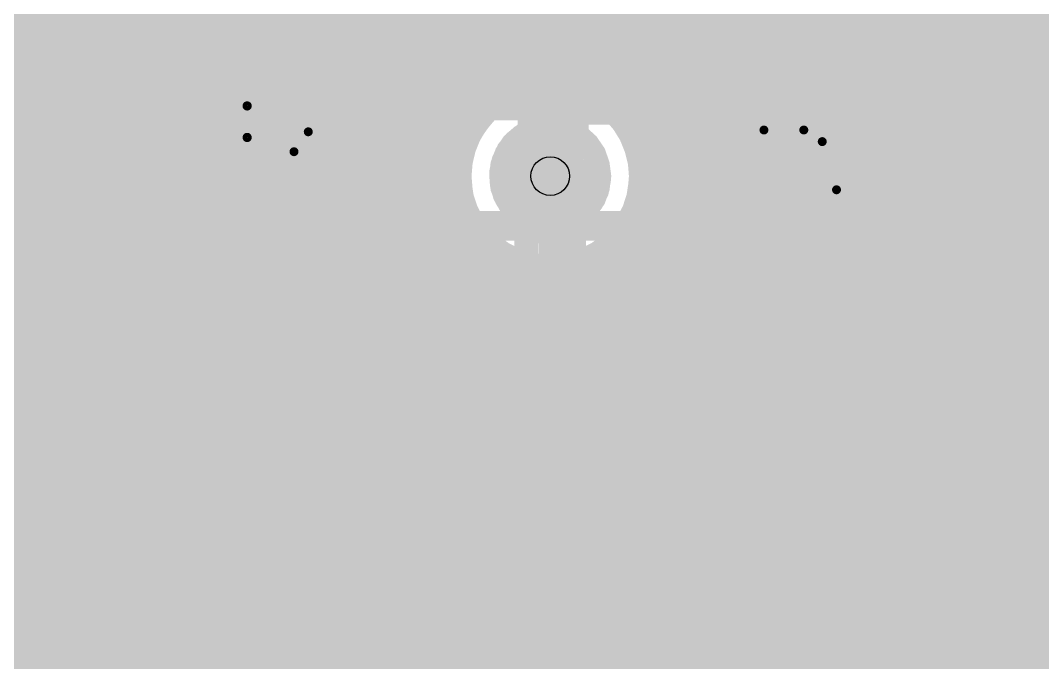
# Model space of a CAD drawing. Extents: x 0 to 1.5, y 0 to 3.74.
# Drawn here: x 0.8357 to 1.1793, y 2.5687 to 2.7847 of the extents above; entities that cross this region are included whole.
import ezdxf

# ---------------------------------------------------------------- set-up
doc = ezdxf.new("R2010")
doc.units = 0
for name, color, linetype in [('Bottom', 6, 'CONTINUOUS'), ('Drill_Bottom', 8, 'CONTINUOUS'), ('Drill_Top', 7, 'CONTINUOUS'), ('Edge_Bottom', 17, 'CONTINUOUS'), ('Edge_Top', 16, 'CONTINUOUS'), ('Top', 5, 'CONTINUOUS'), ('Top_Mask', 3, 'CONTINUOUS'), ('Top_Paste', 4, 'CONTINUOUS'), ('Top_Silk', 2, 'CONTINUOUS')]:
    doc.layers.add(name, color=color, linetype=linetype)

msp = doc.modelspace()

# ---------------------------------------------------------------- linework, layer by layer
at = {"layer": 'Bottom', "linetype": 'CONTINUOUS'}
for points, const_width in [([(1.0452, 2.9518), (1.0453, 2.7552)], 0.025), ([(1.0147, 2.9518), (1.0147, 2.7333)], 0.008), ([(0.9843, 2.7578), (0.9843, 2.9392)], 0.025), ([(0.5431, 2.7774), (0.9817, 2.7774)], 0.025), ([(1.0477, 2.7774), (1.2052, 2.7774)], 0.025), ([(0.9805, 2.7527), (0.9843, 2.7578)], 0.025), ([(1.0453, 2.7552), (1.0485, 2.75)], 0.025), ([(0.568, 2.7525), (0.9779, 2.7525)], 0.025), ([(0.9777, 2.7472), (0.9805, 2.7527)], 0.025), ([(1.0496, 2.7525), (1.2052, 2.7525)], 0.025), ([(0.9758, 2.7414), (0.9777, 2.7472)], 0.025), ([(1.0485, 2.75), (1.0508, 2.7443)], 0.025), ([(1.0508, 2.7443), (1.0523, 2.7384)], 0.025), ([(0.9749, 2.7353), (0.9758, 2.7414)], 0.025), ([(1.0523, 2.7384), (1.0528, 2.7323)], 0.025), ([(0.9749, 2.7292), (0.9749, 2.7353)], 0.025), ([(1.0528, 2.7323), (1.0526, 2.7292)], 0.025), ([(0.5928, 2.7276), (0.9726, 2.7276)], 0.025), ([(0.9758, 2.7232), (0.9749, 2.7292)], 0.025), ([(1.0526, 2.7292), (1.0517, 2.7232)], 0.025), ([(1.055, 2.7276), (1.2052, 2.7276)], 0.025), ([(0.9777, 2.7174), (0.9758, 2.7232)], 0.025), ([(1.0147, 2.7333), (1.0138, 2.7323)], 0.008), ([(1.0517, 2.7232), (1.0498, 2.7174)], 0.025), ([(0.9805, 2.7119), (0.9777, 2.7174)], 0.025), ([(1.0498, 2.7174), (1.047, 2.7119)], 0.025), ([(0.9841, 2.707), (0.9805, 2.7119)], 0.025), ([(1.047, 2.7119), (1.0434, 2.707)], 0.025), ([(0.9884, 2.7026), (0.9841, 2.707)], 0.025), ([(1.0434, 2.707), (1.0391, 2.7026)], 0.025), ([(0.6177, 2.7027), (0.9858, 2.7027)], 0.025), ([(0.9934, 2.699), (0.9884, 2.7026)], 0.025), ([(1.0391, 2.7026), (1.0341, 2.699)], 0.025), ([(1.0417, 2.7027), (1.2052, 2.7027)], 0.025), ([(0.9988, 2.6963), (0.9934, 2.699)], 0.025), ([(1.0341, 2.699), (1.0287, 2.6963)], 0.025), ([(1.0047, 2.6944), (0.9988, 2.6963)], 0.025), ([(1.0287, 2.6963), (1.0229, 2.6944)], 0.025), ([(1.0107, 2.6934), (1.0047, 2.6944)], 0.025), ([(1.0168, 2.6934), (1.0107, 2.6934)], 0.025), ([(1.0229, 2.6944), (1.0168, 2.6934)], 0.025), ([(0.6426, 2.6779), (1.2052, 2.6779)], 0.025), ([(0.6674, 2.653), (1.2052, 2.653)], 0.025), ([(0.6912, 2.6281), (1.2052, 2.6281)], 0.025), ([(0.6985, 2.6033), (1.2052, 2.6033)], 0.025), ([(0.6985, 2.5784), (1.2052, 2.5784)], 0.025)]:
    msp.add_lwpolyline(points, dxfattribs=dict(at, const_width=const_width))
for points, const_width in [([(1.0622, 2.793, 1), (1.0497, 2.793, 1), (1.0622, 2.793, 1)], 0.0125), ([(1.1042, 2.793, 1), (1.0917, 2.793, 1), (1.1042, 2.793, 1)], 0.0125), ([(1.1452, 2.793, 1), (1.1327, 2.793, 1), (1.1452, 2.793, 1)], 0.0125), ([(0.978, 2.7578, 1), (0.9905, 2.7578, 1), (0.978, 2.7578, 1)], 0.0125), ([(0.978, 2.7578, 1), (0.9905, 2.7578, 1), (0.978, 2.7578, 1)], 0.0125), ([(1.0391, 2.7552, 1), (1.0516, 2.7552, 1), (1.0391, 2.7552, 1)], 0.0125), ([(1.0391, 2.7552, 1), (1.0516, 2.7552, 1), (1.0391, 2.7552, 1)], 0.0125), ([(0.9743, 2.7527, 1), (0.9868, 2.7527, 1), (0.9743, 2.7527, 1)], 0.0125), ([(0.9743, 2.7527, 1), (0.9868, 2.7527, 1), (0.9743, 2.7527, 1)], 0.0125), ([(0.9715, 2.7472, 1), (0.984, 2.7472, 1), (0.9715, 2.7472, 1)], 0.0125), ([(0.9715, 2.7472, 1), (0.984, 2.7472, 1), (0.9715, 2.7472, 1)], 0.0125), ([(1.0423, 2.75, 1), (1.0548, 2.75, 1), (1.0423, 2.75, 1)], 0.0125), ([(1.0423, 2.75, 1), (1.0548, 2.75, 1), (1.0423, 2.75, 1)], 0.0125), ([(1.0446, 2.7443, 1), (1.0571, 2.7443, 1), (1.0446, 2.7443, 1)], 0.0125), ([(1.0446, 2.7443, 1), (1.0571, 2.7443, 1), (1.0446, 2.7443, 1)], 0.0125), ([(0.9696, 2.7414, 1), (0.9821, 2.7414, 1), (0.9696, 2.7414, 1)], 0.0125), ([(0.9696, 2.7414, 1), (0.9821, 2.7414, 1), (0.9696, 2.7414, 1)], 0.0125), ([(1.046, 2.7384, 1), (1.0585, 2.7384, 1), (1.046, 2.7384, 1)], 0.0125), ([(1.046, 2.7384, 1), (1.0585, 2.7384, 1), (1.046, 2.7384, 1)], 0.0125), ([(0.9686, 2.7353, 1), (0.9811, 2.7353, 1), (0.9686, 2.7353, 1)], 0.0125), ([(0.9686, 2.7353, 1), (0.9811, 2.7353, 1), (0.9686, 2.7353, 1)], 0.0125), ([(1.02, 2.7323, 1), (1.0075, 2.7323, 1), (1.02, 2.7323, 1)], 0.0125), ([(1.0465, 2.7323, 1), (1.059, 2.7323, 1), (1.0465, 2.7323, 1)], 0.0125), ([(1.0465, 2.7323, 1), (1.059, 2.7323, 1), (1.0465, 2.7323, 1)], 0.0125), ([(0.9686, 2.7292, 1), (0.9811, 2.7292, 1), (0.9686, 2.7292, 1)], 0.0125), ([(0.9686, 2.7292, 1), (0.9811, 2.7292, 1), (0.9686, 2.7292, 1)], 0.0125), ([(1.0464, 2.7292, 1), (1.0589, 2.7292, 1), (1.0464, 2.7292, 1)], 0.0125), ([(1.0464, 2.7292, 1), (1.0589, 2.7292, 1), (1.0464, 2.7292, 1)], 0.0125), ([(0.9696, 2.7232, 1), (0.9821, 2.7232, 1), (0.9696, 2.7232, 1)], 0.0125), ([(0.9696, 2.7232, 1), (0.9821, 2.7232, 1), (0.9696, 2.7232, 1)], 0.0125), ([(1.0118, 2.7323, 1), (1.0158, 2.7323, 1), (1.0118, 2.7323, 1)], 0.004), ([(1.0127, 2.7333, 1), (1.0167, 2.7333, 1), (1.0127, 2.7333, 1)], 0.004), ([(1.0127, 2.7333, 1), (1.0167, 2.7333, 1), (1.0127, 2.7333, 1)], 0.004), ([(1.0454, 2.7232, 1), (1.0579, 2.7232, 1), (1.0454, 2.7232, 1)], 0.0125), ([(1.0454, 2.7232, 1), (1.0579, 2.7232, 1), (1.0454, 2.7232, 1)], 0.0125), ([(0.9715, 2.7174, 1), (0.984, 2.7174, 1), (0.9715, 2.7174, 1)], 0.0125), ([(0.9715, 2.7174, 1), (0.984, 2.7174, 1), (0.9715, 2.7174, 1)], 0.0125), ([(1.0435, 2.7174, 1), (1.056, 2.7174, 1), (1.0435, 2.7174, 1)], 0.0125), ([(1.0435, 2.7174, 1), (1.056, 2.7174, 1), (1.0435, 2.7174, 1)], 0.0125), ([(0.9743, 2.7119, 1), (0.9868, 2.7119, 1), (0.9743, 2.7119, 1)], 0.0125), ([(0.9743, 2.7119, 1), (0.9868, 2.7119, 1), (0.9743, 2.7119, 1)], 0.0125), ([(1.0408, 2.7119, 1), (1.0533, 2.7119, 1), (1.0408, 2.7119, 1)], 0.0125), ([(1.0408, 2.7119, 1), (1.0533, 2.7119, 1), (1.0408, 2.7119, 1)], 0.0125), ([(0.9779, 2.707, 1), (0.9904, 2.707, 1), (0.9779, 2.707, 1)], 0.0125), ([(0.9779, 2.707, 1), (0.9904, 2.707, 1), (0.9779, 2.707, 1)], 0.0125), ([(1.0372, 2.707, 1), (1.0497, 2.707, 1), (1.0372, 2.707, 1)], 0.0125), ([(1.0372, 2.707, 1), (1.0497, 2.707, 1), (1.0372, 2.707, 1)], 0.0125), ([(0.9822, 2.7026, 1), (0.9947, 2.7026, 1), (0.9822, 2.7026, 1)], 0.0125), ([(0.9822, 2.7026, 1), (0.9947, 2.7026, 1), (0.9822, 2.7026, 1)], 0.0125), ([(1.0328, 2.7026, 1), (1.0453, 2.7026, 1), (1.0328, 2.7026, 1)], 0.0125), ([(1.0328, 2.7026, 1), (1.0453, 2.7026, 1), (1.0328, 2.7026, 1)], 0.0125), ([(0.9871, 2.699, 1), (0.9996, 2.699, 1), (0.9871, 2.699, 1)], 0.0125), ([(0.9871, 2.699, 1), (0.9996, 2.699, 1), (0.9871, 2.699, 1)], 0.0125), ([(1.0279, 2.699, 1), (1.0404, 2.699, 1), (1.0279, 2.699, 1)], 0.0125), ([(1.0279, 2.699, 1), (1.0404, 2.699, 1), (1.0279, 2.699, 1)], 0.0125), ([(0.9926, 2.6963, 1), (1.0051, 2.6963, 1), (0.9926, 2.6963, 1)], 0.0125), ([(0.9926, 2.6963, 1), (1.0051, 2.6963, 1), (0.9926, 2.6963, 1)], 0.0125), ([(1.0224, 2.6963, 1), (1.0349, 2.6963, 1), (1.0224, 2.6963, 1)], 0.0125), ([(1.0224, 2.6963, 1), (1.0349, 2.6963, 1), (1.0224, 2.6963, 1)], 0.0125), ([(0.9984, 2.6944, 1), (1.0109, 2.6944, 1), (0.9984, 2.6944, 1)], 0.0125), ([(0.9984, 2.6944, 1), (1.0109, 2.6944, 1), (0.9984, 2.6944, 1)], 0.0125), ([(1.0045, 2.6934, 1), (1.017, 2.6934, 1), (1.0045, 2.6934, 1)], 0.0125), ([(1.0045, 2.6934, 1), (1.017, 2.6934, 1), (1.0045, 2.6934, 1)], 0.0125), ([(1.0106, 2.6934, 1), (1.0231, 2.6934, 1), (1.0106, 2.6934, 1)], 0.0125), ([(1.0106, 2.6934, 1), (1.0231, 2.6934, 1), (1.0106, 2.6934, 1)], 0.0125), ([(1.0166, 2.6944, 1), (1.0291, 2.6944, 1), (1.0166, 2.6944, 1)], 0.0125), ([(1.0166, 2.6944, 1), (1.0291, 2.6944, 1), (1.0166, 2.6944, 1)], 0.0125)]:
    msp.add_lwpolyline(points, format="xyb", dxfattribs=dict(at, const_width=const_width))
at = {"layer": 'Drill_Bottom'}
msp.add_circle((1.0138, 2.7323), 0.0065, dxfattribs=at)
at = {"layer": 'Drill_Top'}
msp.add_circle((1.0138, 2.7323), 0.0065, dxfattribs=at)
at = {"layer": 'Edge_Bottom', "linetype": 'CONTINUOUS', "const_width": 0.008}
for points in [[(1.0226, 2.953), (1.0227, 2.9145), (1.0227, 2.7461), (1.0263, 2.743), (1.0285, 2.7398), (1.0298, 2.7361), (1.0303, 2.7323), (1.0302, 2.731)], [(1.0302, 2.731), (1.0295, 2.7272), (1.0278, 2.7237), (1.0254, 2.7206), (1.0224, 2.7182), (1.0189, 2.7166), (1.0151, 2.7158), (1.0112, 2.716), (1.0075, 2.717), (1.0041, 2.7189), (1.0012, 2.7216), (0.9991, 2.7248), (0.9977, 2.7284), (0.9973, 2.7323), (0.9977, 2.7361), (0.9991, 2.7398), (1.0012, 2.743), (1.0041, 2.7456), (1.0068, 2.7472), (1.0068, 2.9486)], [(1.0724, 2.7917), (1.0717, 2.7879), (1.0701, 2.7844), (1.0677, 2.7813), (1.0646, 2.7789), (1.0611, 2.7773), (1.0573, 2.7766), (1.0534, 2.7767), (1.0497, 2.7778), (1.0463, 2.7797), (1.0435, 2.7823), (1.0413, 2.7855), (1.04, 2.7891)], [(1.1144, 2.7917), (1.1137, 2.7879), (1.1121, 2.7844), (1.1097, 2.7813), (1.1066, 2.7789), (1.1031, 2.7773), (1.0993, 2.7766), (1.0954, 2.7767), (1.0917, 2.7778), (1.0883, 2.7797), (1.0855, 2.7823), (1.0833, 2.7855), (1.082, 2.7891)], [(1.1554, 2.7917), (1.1547, 2.7879), (1.1531, 2.7844), (1.1507, 2.7813), (1.1476, 2.7789), (1.1441, 2.7773), (1.1403, 2.7766), (1.1364, 2.7767), (1.1327, 2.7778), (1.1293, 2.7797), (1.1265, 2.7823), (1.1243, 2.7855), (1.123, 2.7891)]]:
    msp.add_lwpolyline(points, dxfattribs=at)
at = {"layer": 'Edge_Top', "linetype": 'CONTINUOUS', "const_width": 0.008}
for points in [[(1.1609, 2.885), (1.1609, 2.7718), (1.0348, 2.7718), (1.0348, 2.9105)], [(0.8966, 2.8147), (0.9387, 2.8147), (0.9387, 2.7634), (0.8913, 2.7634), (0.8913, 2.8147), (0.8966, 2.8147)], [(0.9633, 2.8005), (1.0074, 2.8005), (1.0074, 2.7807), (0.958, 2.7807), (0.958, 2.8005), (0.9633, 2.8005)], [(0.7682, 2.7913), (0.8771, 2.7913), (0.8771, 2.7203), (0.7629, 2.7203), (0.7629, 2.7913), (0.7682, 2.7913)], [(0.9633, 2.7749), (1.0074, 2.7749), (1.0074, 2.7551), (0.958, 2.7551), (0.958, 2.7749), (0.9633, 2.7749)], [(0.8479, 2.6775), (0.9214, 2.6775), (0.9214, 2.662), (0.9609, 2.6619), (0.9655, 2.661), (0.9698, 2.659), (0.9735, 2.6561), (0.9783, 2.6513), (0.9783, 2.7038), (1.0057, 2.7038), (1.0058, 2.718), (1.0031, 2.7197), (1.0004, 2.7226), (0.9985, 2.726), (0.9975, 2.7297), (0.9973, 2.7336), (0.9981, 2.7374), (0.9997, 2.7409), (1.0021, 2.7439), (1.0051, 2.7463), (1.0087, 2.748), (1.0125, 2.7487), (1.0163, 2.7486), (1.0201, 2.7475), (1.0235, 2.7456), (1.0263, 2.743), (1.0285, 2.7398), (1.0298, 2.7361), (1.0303, 2.7323), (1.0298, 2.7284), (1.0285, 2.7248), (1.0263, 2.7216), (1.0235, 2.7189), (1.0218, 2.7179), (1.0218, 2.7038), (1.0493, 2.7038), (1.0493, 2.4714)], [(1.2304, 2.7038), (1.2343, 2.7038), (1.2343, 2.4714), (1.1633, 2.4714), (1.1633, 2.4759), (1.1595, 2.4758), (1.1595, 2.7082), (1.2305, 2.7082), (1.2305, 2.7037), (1.2304, 2.7038)], [(0.5237, 2.662), (0.6465, 2.662), (0.6466, 2.6775), (0.7254, 2.6775), (0.7254, 2.662), (0.7454, 2.662), (0.7456, 2.6775), (0.8244, 2.6775), (0.8244, 2.662), (0.8424, 2.662), (0.8426, 2.6775), (0.8479, 2.6775)], [(0.9783, 2.4714), (0.9783, 2.5948), (0.951, 2.6221), (0.9216, 2.622), (0.9214, 2.6065), (0.8426, 2.6065), (0.8426, 2.622), (0.8246, 2.622), (0.8244, 2.6065), (0.7456, 2.6065), (0.7456, 2.622), (0.7256, 2.622), (0.7254, 2.6065), (0.6466, 2.6065), (0.6466, 2.622), (0.5139, 2.6221)], [(0.8479, 2.5673), (0.9214, 2.5673), (0.9214, 2.4963), (0.8426, 2.4963), (0.8426, 2.5673), (0.8479, 2.5673)]]:
    msp.add_lwpolyline(points, dxfattribs=at)
at = {"layer": 'Top', "linetype": 'CONTINUOUS'}
for points, const_width in [([(1.0298, 2.8135), (1.0298, 2.7838)], 0.025), ([(1.1565, 2.7654), (1.1566, 2.8021)], 0.025), ([(0.8858, 2.796), (0.8814, 2.8004)], 0.025), ([(0.8911, 2.7928), (0.8858, 2.796)], 0.025), ([(0.8971, 2.791), (0.8911, 2.7928)], 0.025), ([(0.9352, 2.7895), (0.8971, 2.791)], 0.025), ([(0.9355, 2.7838), (0.9352, 2.7895)], 0.025), ([(1.0298, 2.7838), (0.9355, 2.7838)], 0.025), ([(0.4437, 2.7764), (1.154, 2.7764)], 0.025), ([(1.0077, 2.7708), (1.0138, 2.7713)], 0.025), ([(1.0138, 2.7713), (1.0199, 2.7708)], 0.025), ([(0.9961, 2.767), (1.0017, 2.7694)], 0.025), ([(1.0017, 2.7694), (1.0077, 2.7708)], 0.025), ([(1.0199, 2.7708), (1.0258, 2.7694)], 0.025), ([(1.0258, 2.7694), (1.0315, 2.767)], 0.025), ([(0.9908, 2.7638), (0.9961, 2.767)], 0.025), ([(1.0315, 2.767), (1.0367, 2.7638)], 0.025), ([(1.1292, 2.7265), (1.1565, 2.7654)], 0.025), ([(0.9862, 2.7599), (0.9908, 2.7638)], 0.025), ([(1.0367, 2.7638), (1.0413, 2.7599)], 0.025), ([(0.9822, 2.7552), (0.9862, 2.7599)], 0.025), ([(1.0413, 2.7599), (1.0453, 2.7552)], 0.025), ([(0.979, 2.75), (0.9822, 2.7552)], 0.025), ([(1.0453, 2.7552), (1.0485, 2.75)], 0.025), ([(0.4685, 2.7515), (0.9773, 2.7515)], 0.025), ([(1.0502, 2.7515), (1.1442, 2.7515)], 0.025), ([(1.1941, 2.7513), (1.1645, 2.709)], 0.025), ([(0.9767, 2.7443), (0.979, 2.75)], 0.025), ([(1.0485, 2.75), (1.0508, 2.7443)], 0.025), ([(0.9753, 2.7384), (0.9767, 2.7443)], 0.025), ([(1.0508, 2.7443), (1.0523, 2.7384)], 0.025), ([(0.9748, 2.7323), (0.9753, 2.7384)], 0.025), ([(1.0523, 2.7384), (1.0528, 2.7323)], 0.025), ([(1.1872, 2.7378), (1.2223, 2.7378)], 0.025), ([(0.9753, 2.7263), (0.9748, 2.7323)], 0.025), ([(1.0528, 2.7323), (1.0523, 2.7263)], 0.025), ([(0.4934, 2.7266), (0.9727, 2.7266)], 0.025), ([(1.0549, 2.7266), (1.1268, 2.7266)], 0.025), ([(1.1268, 2.7212), (1.1292, 2.7265)], 0.025), ([(0.9558, 2.6845), (0.9558, 2.7263)], 0.025), ([(0.9558, 2.7263), (0.9753, 2.7263)], 0.025), ([(1.0138, 2.5876), (1.0138, 2.7323)], 0.008), ([(1.0523, 2.7263), (1.0718, 2.7263)], 0.025), ([(1.0718, 2.7263), (1.0718, 2.4489)], 0.025), ([(1.1256, 2.7151), (1.1268, 2.7212)], 0.025), ([(1.1255, 2.4775), (1.1256, 2.7151)], 0.025), ([(1.1697, 2.7129), (1.291, 2.7129)], 0.025), ([(1.1645, 2.709), (1.1645, 2.47)], 0.025), ([(0.5183, 2.7017), (0.9533, 2.7017)], 0.025), ([(0.6241, 2.7), (0.8326, 2.7)], 0.025), ([(0.8326, 2.7), (0.9439, 2.7)], 0.025), ([(0.9439, 2.7), (0.9439, 2.6845)], 0.025), ([(1.0743, 2.7017), (1.123, 2.7017)], 0.025), ([(1.167, 2.688), (1.291, 2.688)], 0.025), ([(0.9439, 2.6845), (0.9558, 2.6845)], 0.025), ([(1.0743, 2.6769), (1.123, 2.6769)], 0.025), ([(1.167, 2.6632), (1.2653, 2.6632)], 0.025), ([(1.0743, 2.652), (1.123, 2.652)], 0.025), ([(0.785, 2.642), (0.882, 2.642)], 0.032), ([(0.882, 2.642), (0.882, 2.642)], 0.032), ([(0.882, 2.642), (0.9594, 2.642)], 0.032), ([(0.9594, 2.642), (1.0138, 2.5876)], 0.032), ([(1.167, 2.6383), (1.238, 2.6383)], 0.025), ([(1.0743, 2.6271), (1.123, 2.6271)], 0.025), ([(1.167, 2.6134), (1.2381, 2.6134)], 0.025), ([(1.0743, 2.6023), (1.123, 2.6023)], 0.025), ([(0.9558, 2.5855), (0.9439, 2.5974)], 0.025), ([(0.9439, 2.5974), (0.9439, 2.584)], 0.025), ([(0.9558, 2.4489), (0.9558, 2.5855)], 0.025), ([(1.167, 2.5885), (1.2383, 2.5885)], 0.025), ([(0.9439, 2.584), (0.6241, 2.584)], 0.025), ([(0.512, 2.5774), (0.9533, 2.5774)], 0.025), ([(1.0743, 2.5774), (1.123, 2.5774)], 0.025), ([(1.167, 2.5637), (1.2384, 2.5637)], 0.025)]:
    msp.add_lwpolyline(points, dxfattribs=dict(at, const_width=const_width))
for points, const_width in [([(0.8796, 2.796, 1), (0.8921, 2.796, 1), (0.8796, 2.796, 1)], 0.0125), ([(0.8796, 2.796, 1), (0.8921, 2.796, 1), (0.8796, 2.796, 1)], 0.0125), ([(0.8849, 2.7928, 1), (0.8974, 2.7928, 1), (0.8849, 2.7928, 1)], 0.0125), ([(0.8849, 2.7928, 1), (0.8974, 2.7928, 1), (0.8849, 2.7928, 1)], 0.0125), ([(1.0622, 2.793, 1), (1.0497, 2.793, 1), (1.0622, 2.793, 1)], 0.0125), ([(1.1042, 2.793, 1), (1.0917, 2.793, 1), (1.1042, 2.793, 1)], 0.0125), ([(1.1452, 2.793, 1), (1.1327, 2.793, 1), (1.1452, 2.793, 1)], 0.0125), ([(0.8908, 2.791, 1), (0.9033, 2.791, 1), (0.8908, 2.791, 1)], 0.0125), ([(0.8908, 2.791, 1), (0.9033, 2.791, 1), (0.8908, 2.791, 1)], 0.0125), ([(0.929, 2.7895, 1), (0.9415, 2.7895, 1), (0.929, 2.7895, 1)], 0.0125), ([(0.929, 2.7895, 1), (0.9415, 2.7895, 1), (0.929, 2.7895, 1)], 0.0125), ([(0.9293, 2.7838, 1), (0.9418, 2.7838, 1), (0.9293, 2.7838, 1)], 0.0125), ([(0.9293, 2.7838, 1), (0.9418, 2.7838, 1), (0.9293, 2.7838, 1)], 0.0125), ([(1.0236, 2.7838, 1), (1.0361, 2.7838, 1), (1.0236, 2.7838, 1)], 0.0125), ([(1.0236, 2.7838, 1), (1.0361, 2.7838, 1), (1.0236, 2.7838, 1)], 0.0125), ([(1.0075, 2.7713, 1), (1.02, 2.7713, 1), (1.0075, 2.7713, 1)], 0.0125), ([(1.0075, 2.7713, 1), (1.02, 2.7713, 1), (1.0075, 2.7713, 1)], 0.0125), ([(0.9955, 2.7694, 1), (1.008, 2.7694, 1), (0.9955, 2.7694, 1)], 0.0125), ([(0.9955, 2.7694, 1), (1.008, 2.7694, 1), (0.9955, 2.7694, 1)], 0.0125), ([(1.0014, 2.7708, 1), (1.0139, 2.7708, 1), (1.0014, 2.7708, 1)], 0.0125), ([(1.0014, 2.7708, 1), (1.0139, 2.7708, 1), (1.0014, 2.7708, 1)], 0.0125), ([(1.0136, 2.7708, 1), (1.0261, 2.7708, 1), (1.0136, 2.7708, 1)], 0.0125), ([(1.0136, 2.7708, 1), (1.0261, 2.7708, 1), (1.0136, 2.7708, 1)], 0.0125), ([(1.0196, 2.7694, 1), (1.0321, 2.7694, 1), (1.0196, 2.7694, 1)], 0.0125), ([(1.0196, 2.7694, 1), (1.0321, 2.7694, 1), (1.0196, 2.7694, 1)], 0.0125), ([(0.9898, 2.767, 1), (1.0023, 2.767, 1), (0.9898, 2.767, 1)], 0.0125), ([(0.9898, 2.767, 1), (1.0023, 2.767, 1), (0.9898, 2.767, 1)], 0.0125), ([(1.0252, 2.767, 1), (1.0377, 2.767, 1), (1.0252, 2.767, 1)], 0.0125), ([(1.0252, 2.767, 1), (1.0377, 2.767, 1), (1.0252, 2.767, 1)], 0.0125), ([(1.1503, 2.7654, 1), (1.1628, 2.7654, 1), (1.1503, 2.7654, 1)], 0.0125), ([(1.1503, 2.7654, 1), (1.1628, 2.7654, 1), (1.1503, 2.7654, 1)], 0.0125), ([(0.9846, 2.7638, 1), (0.9971, 2.7638, 1), (0.9846, 2.7638, 1)], 0.0125), ([(0.9846, 2.7638, 1), (0.9971, 2.7638, 1), (0.9846, 2.7638, 1)], 0.0125), ([(1.0304, 2.7638, 1), (1.0429, 2.7638, 1), (1.0304, 2.7638, 1)], 0.0125), ([(1.0304, 2.7638, 1), (1.0429, 2.7638, 1), (1.0304, 2.7638, 1)], 0.0125), ([(0.9799, 2.7599, 1), (0.9924, 2.7599, 1), (0.9799, 2.7599, 1)], 0.0125), ([(0.9799, 2.7599, 1), (0.9924, 2.7599, 1), (0.9799, 2.7599, 1)], 0.0125), ([(1.0351, 2.7599, 1), (1.0476, 2.7599, 1), (1.0351, 2.7599, 1)], 0.0125), ([(1.0351, 2.7599, 1), (1.0476, 2.7599, 1), (1.0351, 2.7599, 1)], 0.0125), ([(0.976, 2.7552, 1), (0.9885, 2.7552, 1), (0.976, 2.7552, 1)], 0.0125), ([(0.976, 2.7552, 1), (0.9885, 2.7552, 1), (0.976, 2.7552, 1)], 0.0125), ([(1.0391, 2.7552, 1), (1.0516, 2.7552, 1), (1.0391, 2.7552, 1)], 0.0125), ([(1.0391, 2.7552, 1), (1.0516, 2.7552, 1), (1.0391, 2.7552, 1)], 0.0125), ([(0.9728, 2.75, 1), (0.9853, 2.75, 1), (0.9728, 2.75, 1)], 0.0125), ([(0.9728, 2.75, 1), (0.9853, 2.75, 1), (0.9728, 2.75, 1)], 0.0125), ([(1.0423, 2.75, 1), (1.0548, 2.75, 1), (1.0423, 2.75, 1)], 0.0125), ([(1.0423, 2.75, 1), (1.0548, 2.75, 1), (1.0423, 2.75, 1)], 0.0125), ([(0.9704, 2.7443, 1), (0.9829, 2.7443, 1), (0.9704, 2.7443, 1)], 0.0125), ([(0.9704, 2.7443, 1), (0.9829, 2.7443, 1), (0.9704, 2.7443, 1)], 0.0125), ([(1.0446, 2.7443, 1), (1.0571, 2.7443, 1), (1.0446, 2.7443, 1)], 0.0125), ([(1.0446, 2.7443, 1), (1.0571, 2.7443, 1), (1.0446, 2.7443, 1)], 0.0125), ([(0.969, 2.7384, 1), (0.9815, 2.7384, 1), (0.969, 2.7384, 1)], 0.0125), ([(0.969, 2.7384, 1), (0.9815, 2.7384, 1), (0.969, 2.7384, 1)], 0.0125), ([(1.046, 2.7384, 1), (1.0585, 2.7384, 1), (1.046, 2.7384, 1)], 0.0125), ([(1.046, 2.7384, 1), (1.0585, 2.7384, 1), (1.046, 2.7384, 1)], 0.0125), ([(0.9685, 2.7323, 1), (0.981, 2.7323, 1), (0.9685, 2.7323, 1)], 0.0125), ([(0.9685, 2.7323, 1), (0.981, 2.7323, 1), (0.9685, 2.7323, 1)], 0.0125), ([(1.02, 2.7323, 1), (1.0075, 2.7323, 1), (1.02, 2.7323, 1)], 0.0125), ([(1.0465, 2.7323, 1), (1.059, 2.7323, 1), (1.0465, 2.7323, 1)], 0.0125), ([(1.0465, 2.7323, 1), (1.059, 2.7323, 1), (1.0465, 2.7323, 1)], 0.0125), ([(1.123, 2.7265, 1), (1.1355, 2.7265, 1), (1.123, 2.7265, 1)], 0.0125), ([(1.123, 2.7265, 1), (1.1355, 2.7265, 1), (1.123, 2.7265, 1)], 0.0125), ([(0.9495, 2.7263, 1), (0.962, 2.7263, 1), (0.9495, 2.7263, 1)], 0.0125), ([(0.9495, 2.7263, 1), (0.962, 2.7263, 1), (0.9495, 2.7263, 1)], 0.0125), ([(0.969, 2.7263, 1), (0.9815, 2.7263, 1), (0.969, 2.7263, 1)], 0.0125), ([(0.969, 2.7263, 1), (0.9815, 2.7263, 1), (0.969, 2.7263, 1)], 0.0125), ([(1.0118, 2.7323, 1), (1.0158, 2.7323, 1), (1.0118, 2.7323, 1)], 0.004), ([(1.046, 2.7263, 1), (1.0585, 2.7263, 1), (1.046, 2.7263, 1)], 0.0125), ([(1.046, 2.7263, 1), (1.0585, 2.7263, 1), (1.046, 2.7263, 1)], 0.0125), ([(1.0655, 2.7263, 1), (1.078, 2.7263, 1), (1.0655, 2.7263, 1)], 0.0125), ([(1.0655, 2.7263, 1), (1.078, 2.7263, 1), (1.0655, 2.7263, 1)], 0.0125), ([(1.1206, 2.7212, 1), (1.1331, 2.7212, 1), (1.1206, 2.7212, 1)], 0.0125), ([(1.1206, 2.7212, 1), (1.1331, 2.7212, 1), (1.1206, 2.7212, 1)], 0.0125), ([(1.1193, 2.7151, 1), (1.1318, 2.7151, 1), (1.1193, 2.7151, 1)], 0.0125), ([(1.1193, 2.7151, 1), (1.1318, 2.7151, 1), (1.1193, 2.7151, 1)], 0.0125), ([(1.1583, 2.709, 1), (1.1708, 2.709, 1), (1.1583, 2.709, 1)], 0.0125), ([(1.1583, 2.709, 1), (1.1708, 2.709, 1), (1.1583, 2.709, 1)], 0.0125), ([(0.8263, 2.7, 1), (0.8388, 2.7, 1), (0.8263, 2.7, 1)], 0.0125), ([(0.8263, 2.7, 1), (0.8388, 2.7, 1), (0.8263, 2.7, 1)], 0.0125), ([(0.9377, 2.7, 1), (0.9502, 2.7, 1), (0.9377, 2.7, 1)], 0.0125), ([(0.9377, 2.7, 1), (0.9502, 2.7, 1), (0.9377, 2.7, 1)], 0.0125), ([(0.9377, 2.6845, 1), (0.9502, 2.6845, 1), (0.9377, 2.6845, 1)], 0.0125), ([(0.9377, 2.6845, 1), (0.9502, 2.6845, 1), (0.9377, 2.6845, 1)], 0.0125), ([(0.9495, 2.6845, 1), (0.962, 2.6845, 1), (0.9495, 2.6845, 1)], 0.0125), ([(0.9495, 2.6845, 1), (0.962, 2.6845, 1), (0.9495, 2.6845, 1)], 0.0125), ([(0.874, 2.642, 1), (0.89, 2.642, 1), (0.874, 2.642, 1)], 0.016), ([(0.874, 2.642, 1), (0.89, 2.642, 1), (0.874, 2.642, 1)], 0.016), ([(0.874, 2.642, 1), (0.89, 2.642, 1), (0.874, 2.642, 1)], 0.016), ([(0.9514, 2.642, 1), (0.9674, 2.642, 1), (0.9514, 2.642, 1)], 0.016), ([(0.9514, 2.642, 1), (0.9674, 2.642, 1), (0.9514, 2.642, 1)], 0.016), ([(0.9377, 2.5974, 1), (0.9502, 2.5974, 1), (0.9377, 2.5974, 1)], 0.0125), ([(0.9377, 2.5974, 1), (0.9502, 2.5974, 1), (0.9377, 2.5974, 1)], 0.0125), ([(1.0058, 2.5876, 1), (1.0218, 2.5876, 1), (1.0058, 2.5876, 1)], 0.016), ([(0.9495, 2.5855, 1), (0.962, 2.5855, 1), (0.9495, 2.5855, 1)], 0.0125), ([(0.9495, 2.5855, 1), (0.962, 2.5855, 1), (0.9495, 2.5855, 1)], 0.0125), ([(0.9377, 2.584, 1), (0.9502, 2.584, 1), (0.9377, 2.584, 1)], 0.0125), ([(0.9377, 2.584, 1), (0.9502, 2.584, 1), (0.9377, 2.584, 1)], 0.0125), ([(1.0118, 2.5876, 1), (1.0158, 2.5876, 1), (1.0118, 2.5876, 1)], 0.004)]:
    msp.add_lwpolyline(points, format="xyb", dxfattribs=dict(at, const_width=const_width))
at = {"layer": 'Top'}
for points in [[(1.0388, 2.9333), (1.1569, 2.9333), (1.0388, 2.7758), (1.1569, 2.7758)], [(0.8953, 2.8107), (0.9347, 2.8107), (0.8953, 2.7674), (0.9347, 2.7674)], [(0.7669, 2.7873), (0.8731, 2.7873), (0.7669, 2.7243), (0.8731, 2.7243)], [(0.962, 2.7709), (1.0034, 2.7709), (0.962, 2.7591), (1.0034, 2.7591)], [(1.1635, 2.7042), (1.2265, 2.7042), (1.1635, 2.4798), (1.2265, 2.4798)], [(0.9823, 2.6998), (1.0453, 2.6998), (0.9823, 2.4754), (1.0453, 2.4754)], [(1.1673, 2.6998), (1.2303, 2.6998), (1.1673, 2.4754), (1.2303, 2.4754)], [(0.8466, 2.6735), (0.9174, 2.6735), (0.8466, 2.6105), (0.9174, 2.6105)]]:
    msp.add_solid(points, dxfattribs=at)
at = {"layer": 'Top_Mask'}
for points in [[(1.0348, 2.9373), (1.1609, 2.9373), (1.0348, 2.7718), (1.1609, 2.7718)], [(0.8913, 2.8147), (0.9387, 2.8147), (0.8913, 2.7634), (0.9387, 2.7634)], [(0.958, 2.8005), (1.0074, 2.8005), (0.958, 2.7807), (1.0074, 2.7807)], [(0.7628, 2.7913), (0.8772, 2.7913), (0.7628, 2.7203), (0.8772, 2.7203)], [(0.958, 2.7749), (1.0074, 2.7749), (0.958, 2.7551), (1.0074, 2.7551)], [(1.1595, 2.7082), (1.2306, 2.7082), (1.1595, 2.4758), (1.2306, 2.4758)], [(0.9783, 2.7038), (1.0493, 2.7038), (0.9783, 2.4714), (1.0493, 2.4714)], [(1.1633, 2.7038), (1.2343, 2.7038), (1.1633, 2.4714), (1.2343, 2.4714)], [(0.8426, 2.6775), (0.9214, 2.6775), (0.8426, 2.6065), (0.9214, 2.6065)]]:
    msp.add_solid(points, dxfattribs=at)
at = {"layer": 'Top_Paste'}
for points in [[(1.0418, 2.9303), (1.1539, 2.9303), (1.0418, 2.7788), (1.1539, 2.7788)], [(0.8983, 2.8077), (0.9317, 2.8077), (0.8983, 2.7704), (0.9317, 2.7704)], [(0.7698, 2.7843), (0.8702, 2.7843), (0.7698, 2.7273), (0.8702, 2.7273)], [(0.965, 2.7679), (1.0004, 2.7679), (0.965, 2.7621), (1.0004, 2.7621)], [(1.1665, 2.7012), (1.2235, 2.7012), (1.1665, 2.4828), (1.2235, 2.4828)], [(0.9853, 2.6968), (1.0423, 2.6968), (0.9853, 2.4784), (1.0423, 2.4784)], [(1.1703, 2.6968), (1.2273, 2.6968), (1.1703, 2.4784), (1.2273, 2.4784)], [(0.8496, 2.6705), (0.9144, 2.6705), (0.8496, 2.6135), (0.9144, 2.6135)]]:
    msp.add_solid(points, dxfattribs=at)
at = {"layer": 'Top_Silk', "linetype": 'CONTINUOUS'}
for points, const_width in [([(1.0103, 2.8546), (1.0103, 2.7546)], 0.01), ([(1.1853, 2.7796), (1.1603, 2.7546)], 0.01), ([(0.9277, 2.7405), (0.9277, 2.7606), (0.9181, 2.7472), (0.9324, 2.7472)], 0.0031), ([(0.9119, 2.7559), (0.911, 2.7578), (0.909, 2.7597), (0.9071, 2.7606), (0.9033, 2.7606), (0.9014, 2.7597), (0.8995, 2.7578), (0.8985, 2.7559), (0.8976, 2.753), (0.8976, 2.7482), (0.8985, 2.7453), (0.8995, 2.7434), (0.9014, 2.7415), (0.9033, 2.7405), (0.9071, 2.7405), (0.909, 2.7415), (0.911, 2.7434), (0.9119, 2.7453)], 0.0031), ([(1.0103, 2.7546), (1.1603, 2.7546)], 0.01), ([(1.0857, 2.7478), (1.0857, 2.7334), (1.0866, 2.7306), (1.0885, 2.7287), (1.0914, 2.7277), (1.0933, 2.7277), (1.0962, 2.7287), (1.0981, 2.7306), (1.0991, 2.7334), (1.0991, 2.7478)], 0.0031), ([(1.1052, 2.7439), (1.1072, 2.7449), (1.11, 2.7478), (1.11, 2.7277)], 0.0031), ([(1.1063, 2.7156), (0.9685, 2.7156)], 0.01), ([(0.9685, 2.4596), (0.9685, 2.7156)], 0.01), ([(1.1063, 2.7156), (1.2441, 2.7156)], 0.01), ([(0.8505, 2.5987), (0.9135, 2.5987)], 0.01), ([(0.8505, 2.5987), (0.8505, 2.5751)], 0.01), ([(0.9135, 2.5987), (0.9135, 2.5751)], 0.01), ([(0.8505, 2.5912), (0.9135, 2.5912)], 0.01)]:
    msp.add_lwpolyline(points, dxfattribs=dict(at, const_width=const_width))
for points, const_width in [([(1.0078, 2.7546, 1), (1.0128, 2.7546, 1), (1.0078, 2.7546, 1)], 0.005), ([(1.0078, 2.7546, 1), (1.0128, 2.7546, 1), (1.0078, 2.7546, 1)], 0.005), ([(1.1578, 2.7546, 1), (1.1628, 2.7546, 1), (1.1578, 2.7546, 1)], 0.005), ([(1.1578, 2.7546, 1), (1.1628, 2.7546, 1), (1.1578, 2.7546, 1)], 0.005), ([(0.9111, 2.7559, 1), (0.9127, 2.7559, 1), (0.9111, 2.7559, 1)], 0.0015), ([(1.0849, 2.7478, 1), (1.0864, 2.7478, 1), (1.0849, 2.7478, 1)], 0.0015), ([(1.0983, 2.7478, 1), (1.0998, 2.7478, 1), (1.0983, 2.7478, 1)], 0.0015), ([(0.9111, 2.7453, 1), (0.9127, 2.7453, 1), (0.9111, 2.7453, 1)], 0.0015), ([(0.9317, 2.7472, 1), (0.9332, 2.7472, 1), (0.9317, 2.7472, 1)], 0.0015), ([(1.1045, 2.7439, 1), (1.106, 2.7439, 1), (1.1045, 2.7439, 1)], 0.0015), ([(0.9269, 2.7405, 1), (0.9284, 2.7405, 1), (0.9269, 2.7405, 1)], 0.0015), ([(1.1093, 2.7277, 1), (1.1108, 2.7277, 1), (1.1093, 2.7277, 1)], 0.0015), ([(0.966, 2.7156, 1), (0.971, 2.7156, 1), (0.966, 2.7156, 1)], 0.005), ([(0.966, 2.7156, 1), (0.971, 2.7156, 1), (0.966, 2.7156, 1)], 0.005), ([(1.1038, 2.7156, 1), (1.1088, 2.7156, 1), (1.1038, 2.7156, 1)], 0.005), ([(1.1038, 2.7156, 1), (1.1088, 2.7156, 1), (1.1038, 2.7156, 1)], 0.005), ([(0.848, 2.5987, 1), (0.853, 2.5987, 1), (0.848, 2.5987, 1)], 0.005), ([(0.848, 2.5987, 1), (0.853, 2.5987, 1), (0.848, 2.5987, 1)], 0.005), ([(0.911, 2.5987, 1), (0.916, 2.5987, 1), (0.911, 2.5987, 1)], 0.005), ([(0.911, 2.5987, 1), (0.916, 2.5987, 1), (0.911, 2.5987, 1)], 0.005), ([(0.848, 2.5912, 1), (0.853, 2.5912, 1), (0.848, 2.5912, 1)], 0.005), ([(0.911, 2.5912, 1), (0.916, 2.5912, 1), (0.911, 2.5912, 1)], 0.005), ([(0.848, 2.5751, 1), (0.853, 2.5751, 1), (0.848, 2.5751, 1)], 0.005), ([(0.911, 2.5751, 1), (0.916, 2.5751, 1), (0.911, 2.5751, 1)], 0.005)]:
    msp.add_lwpolyline(points, format="xyb", dxfattribs=dict(at, const_width=const_width))

doc.saveas('drawing.dxf')
